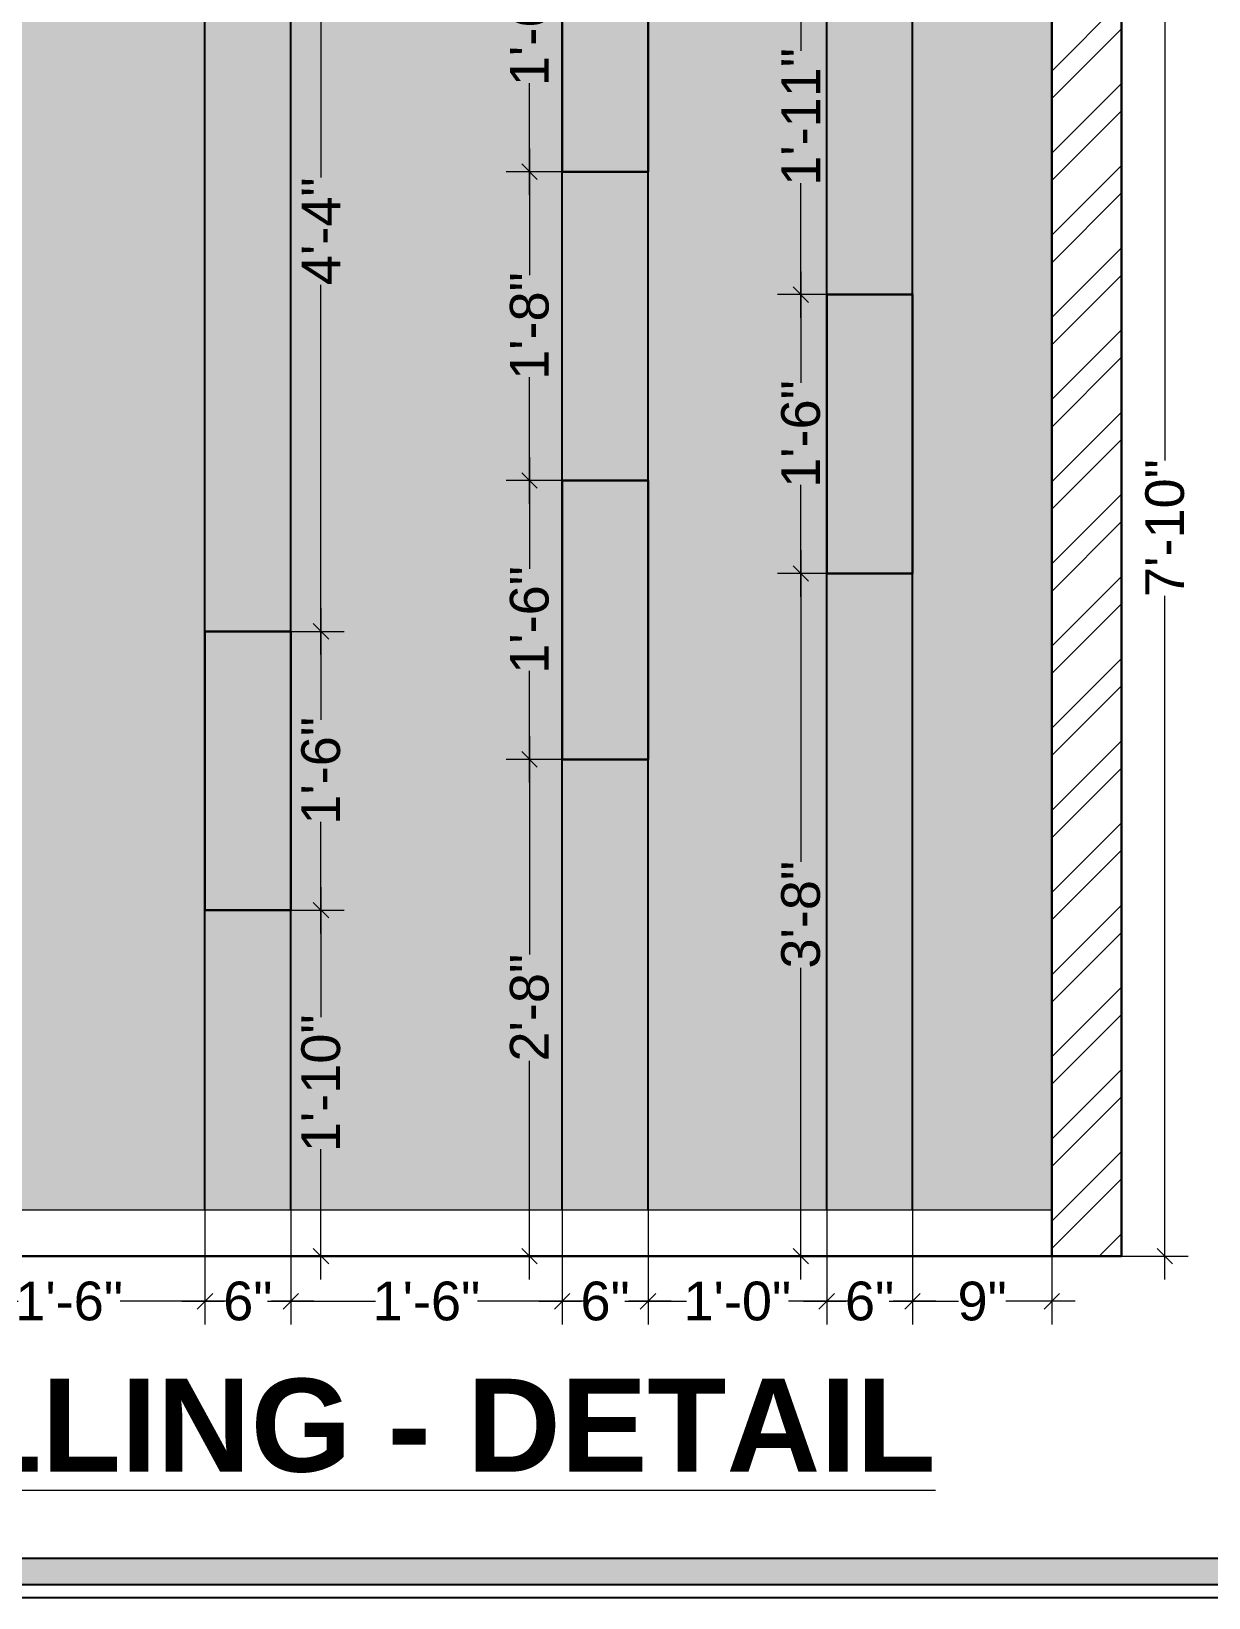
# Model space of a CAD drawing. Header units: millimetres. Extents: x 143362 to 145167, y -178521 to -176194.
# Drawn here: x 144247.8 to 144323.8, y -176871.5 to -176770.4 of the extents above; entities that cross this region are included whole.
import ezdxf

# ---------------------------------------------------------------- set-up
doc = ezdxf.new("R2010")
doc.units = ezdxf.units.MM
doc.header["$MEASUREMENT"] = 0
doc.header["$PDMODE"] = 2
doc.layers.get('Defpoints').update_dxf_attribs({"color": 220})
for name, color, linetype, lineweight in [('DIM.', 250, 'Continuous', 13), ('FURNITURE', 32, 'Continuous', 9), ('NAME PLATE', 7, 'Continuous', 25), ('W-HATCH', 8, 'Continuous', 5), ('wall', 7, 'Continuous', 30)]:
    doc.layers.add(name, color=color, linetype=linetype, lineweight=lineweight)
doc.layers.add('GROUND FLOOR  ( HATCH )', color=7, linetype='Continuous')
doc.styles.add('Aerial', font='arial.ttf')
doc.styles.get("Standard").update_dxf_attribs({"font": 'arial.ttf', "height": 6})
doc.dimstyles.new('Cn_BT_9 ( BOLD )', dxfattribs={"dimtxt": 2.5, "dimasz": 1, "dimexe": 1.5, "dimexo": 0, "dimgap": 0.09, "dimtad": 0, "dimdec": 0, "dimzin": 3, "dimdsep": 46, "dimlunit": 4, "dimtxsty": 'Aerial', "dimblk": 'OBLIQUE', "dimcen": 0.09, "dimdle": 1.5, "dimclrd": 1, "dimclre": 1, "dimclrt": 5, "dimadec": 0, "dimazin": 0, "dimtfac": 0.75, "dimtdec": 0, "dimtofl": 0, "dimtmove": 0, "dimatfit": 3, "dimldrblk": 'OBLIQUE', "dimfxl": 0, "dimtolj": 1, "dimtzin": 0, "dimlwd": 15, "dimlwe": 15, "dimarcsym": 0})

# ---------------------------------------------------------------- blocks, each defined once
blk = doc.blocks.new('_Oblique')
at = {"layer": 'wall', "color": 0, "lineweight": -2}
blk.add_line((-0.5, -0.5), (0.5, 0.5), dxfattribs=at)
blk = doc.blocks.new('*D230')
at = {"layer": 'Defpoints', "color": 0, "ltscale": 10, "transparency": 16777216}
for p in [(144306.68, -176755.48, -0.13), (144320.98, -176755.48), (144313.68, -176849.48)]:
    blk.add_point(p, dxfattribs=at)
at = {"layer": 'FURNITURE', "color": 1, "lineweight": 15, "ltscale": 10, "transparency": 16777216}
for p, q in [((144320.98, -176753.98), (144320.98, -176798.11)), ((144306.68, -176755.48), (144322.48, -176755.48)), ((144320.98, -176850.98), (144320.98, -176806.85)), ((144313.68, -176849.48), (144322.48, -176849.48))]:
    blk.add_line(p, q, dxfattribs=at)
for p, rotation in [((144320.98, -176755.48), 90), ((144320.98, -176849.48), 270)]:
    blk.add_blockref('_Oblique', p, dxfattribs=dict(at, rotation=rotation))
at = {"layer": 'FURNITURE', "color": 5, "lineweight": 30, "ltscale": 10, "transparency": 16777216, "insert": (144320.98, -176802.48), "char_height": 2.5, "attachment_point": 5, "rotation": 90, "style": 'Aerial'}
blk.add_mtext('\\A1;7\'-10"', dxfattribs=at)
blk = doc.blocks.new('*D241')
at = {"layer": 'Defpoints', "color": 0, "ltscale": 10, "transparency": 16777216}
for p in [(144241.45, -176846.48, -0.13), (144258.99, -176846.48, -1.01), (144258.99, -176852.39)]:
    blk.add_point(p, dxfattribs=at)
at = {"layer": 'FURNITURE', "color": 1, "lineweight": 15, "ltscale": 10, "transparency": 16777216}
for p, q in [((144241.45, -176846.48), (144241.45, -176853.89)), ((144258.99, -176846.48), (144258.99, -176853.89)), ((144239.95, -176852.39), (144246.92, -176852.39)), ((144260.49, -176852.39), (144253.51, -176852.39))]:
    blk.add_line(p, q, dxfattribs=at)
at = {"layer": 'FURNITURE', "color": 1, "lineweight": 15, "ltscale": 10, "transparency": 16777216, "rotation": 180}
blk.add_blockref('_Oblique', (144241.45, -176852.39), dxfattribs=at)
at = {"layer": 'FURNITURE', "color": 1, "lineweight": 15, "ltscale": 10, "transparency": 16777216}
blk.add_blockref('_Oblique', (144258.99, -176852.39), dxfattribs=at)
at = {"layer": 'FURNITURE', "color": 5, "ltscale": 10, "transparency": 16777216, "insert": (144250.22, -176852.39), "char_height": 2.5, "attachment_point": 5, "style": 'Aerial'}
blk.add_mtext('\\A1;1\'-6"', dxfattribs=at)
blk = doc.blocks.new('*D242')
at = {"layer": 'Defpoints', "color": 0, "ltscale": 10, "transparency": 16777216}
for p in [(144258.99, -176846.48, -1.01), (144264.53, -176846.48, -1.01), (144264.53, -176852.39)]:
    blk.add_point(p, dxfattribs=at)
at = {"layer": 'FURNITURE', "color": 1, "lineweight": 15, "ltscale": 10, "transparency": 16777216}
for p, q in [((144258.99, -176846.48), (144258.99, -176853.89)), ((144264.53, -176846.48), (144264.53, -176853.89)), ((144257.49, -176852.39), (144260.22, -176852.39)), ((144266.03, -176852.39), (144263.29, -176852.39))]:
    blk.add_line(p, q, dxfattribs=at)
at = {"layer": 'FURNITURE', "color": 1, "lineweight": 15, "ltscale": 10, "transparency": 16777216, "rotation": 180}
blk.add_blockref('_Oblique', (144258.99, -176852.39), dxfattribs=at)
at = {"layer": 'FURNITURE', "color": 1, "lineweight": 15, "ltscale": 10, "transparency": 16777216}
blk.add_blockref('_Oblique', (144264.53, -176852.39), dxfattribs=at)
at = {"layer": 'FURNITURE', "color": 5, "ltscale": 10, "transparency": 16777216, "insert": (144261.76, -176852.39), "char_height": 2.5, "attachment_point": 5, "style": 'Aerial'}
blk.add_mtext('\\A1;6"', dxfattribs=at)
blk = doc.blocks.new('*D243')
at = {"layer": 'Defpoints', "color": 0, "ltscale": 10, "transparency": 16777216}
for p in [(144264.53, -176846.48, -1.01), (144282.06, -176846.48, -0.75), (144282.06, -176852.39)]:
    blk.add_point(p, dxfattribs=at)
at = {"layer": 'FURNITURE', "color": 1, "lineweight": 15, "ltscale": 10, "transparency": 16777216}
for p, q in [((144264.53, -176846.48), (144264.53, -176853.89)), ((144282.06, -176846.48), (144282.06, -176853.89)), ((144263.03, -176852.39), (144270, -176852.39)), ((144283.56, -176852.39), (144276.59, -176852.39))]:
    blk.add_line(p, q, dxfattribs=at)
at = {"layer": 'FURNITURE', "color": 1, "lineweight": 15, "ltscale": 10, "transparency": 16777216, "rotation": 180}
blk.add_blockref('_Oblique', (144264.53, -176852.39), dxfattribs=at)
at = {"layer": 'FURNITURE', "color": 1, "lineweight": 15, "ltscale": 10, "transparency": 16777216}
blk.add_blockref('_Oblique', (144282.06, -176852.39), dxfattribs=at)
at = {"layer": 'FURNITURE', "color": 5, "ltscale": 10, "transparency": 16777216, "insert": (144273.29, -176852.39), "char_height": 2.5, "attachment_point": 5, "style": 'Aerial'}
blk.add_mtext('\\A1;1\'-6"', dxfattribs=at)
blk = doc.blocks.new('*D244')
at = {"layer": 'Defpoints', "color": 0, "ltscale": 10, "transparency": 16777216}
for p in [(144282.06, -176846.48, -0.75), (144287.6, -176846.48, -0.13), (144287.6, -176852.39)]:
    blk.add_point(p, dxfattribs=at)
at = {"layer": 'FURNITURE', "color": 1, "lineweight": 15, "ltscale": 10, "transparency": 16777216}
for p, q in [((144282.06, -176846.48), (144282.06, -176853.89)), ((144287.6, -176846.48), (144287.6, -176853.89)), ((144280.56, -176852.39), (144283.3, -176852.39)), ((144289.1, -176852.39), (144286.37, -176852.39))]:
    blk.add_line(p, q, dxfattribs=at)
at = {"layer": 'FURNITURE', "color": 1, "lineweight": 15, "ltscale": 10, "transparency": 16777216, "rotation": 180}
blk.add_blockref('_Oblique', (144282.06, -176852.39), dxfattribs=at)
at = {"layer": 'FURNITURE', "color": 1, "lineweight": 15, "ltscale": 10, "transparency": 16777216}
blk.add_blockref('_Oblique', (144287.6, -176852.39), dxfattribs=at)
at = {"layer": 'FURNITURE', "color": 5, "ltscale": 10, "transparency": 16777216, "insert": (144284.83, -176852.39), "char_height": 2.5, "attachment_point": 5, "style": 'Aerial'}
blk.add_mtext('\\A1;6"', dxfattribs=at)
blk = doc.blocks.new('*D245')
at = {"layer": 'Defpoints', "color": 0, "ltscale": 10, "transparency": 16777216}
for p in [(144287.6, -176846.48, -0.13), (144299.14, -176846.48, -0.13), (144299.14, -176852.39)]:
    blk.add_point(p, dxfattribs=at)
at = {"layer": 'FURNITURE', "color": 1, "lineweight": 15, "ltscale": 10, "transparency": 16777216}
for p, q in [((144287.6, -176846.48), (144287.6, -176853.89)), ((144299.14, -176846.48), (144299.14, -176853.89)), ((144286.1, -176852.39), (144290.08, -176852.39)), ((144300.64, -176852.39), (144296.67, -176852.39))]:
    blk.add_line(p, q, dxfattribs=at)
at = {"layer": 'FURNITURE', "color": 1, "lineweight": 15, "ltscale": 10, "transparency": 16777216, "rotation": 180}
blk.add_blockref('_Oblique', (144287.6, -176852.39), dxfattribs=at)
at = {"layer": 'FURNITURE', "color": 1, "lineweight": 15, "ltscale": 10, "transparency": 16777216}
blk.add_blockref('_Oblique', (144299.14, -176852.39), dxfattribs=at)
at = {"layer": 'FURNITURE', "color": 5, "ltscale": 10, "transparency": 16777216, "insert": (144293.37, -176852.39), "char_height": 2.5, "attachment_point": 5, "style": 'Aerial'}
blk.add_mtext('\\A1;1\'-0"', dxfattribs=at)
blk = doc.blocks.new('*D246')
at = {"layer": 'Defpoints', "color": 0, "ltscale": 10, "transparency": 16777216}
for p in [(144299.14, -176846.48, -0.13), (144304.68, -176846.48, -0.13), (144304.68, -176852.39)]:
    blk.add_point(p, dxfattribs=at)
at = {"layer": 'FURNITURE', "color": 1, "lineweight": 15, "ltscale": 10, "transparency": 16777216}
for p, q in [((144299.14, -176846.48), (144299.14, -176853.89)), ((144304.68, -176846.48), (144304.68, -176853.89)), ((144297.64, -176852.39), (144300.38, -176852.39)), ((144306.18, -176852.39), (144303.44, -176852.39))]:
    blk.add_line(p, q, dxfattribs=at)
at = {"layer": 'FURNITURE', "color": 1, "lineweight": 15, "ltscale": 10, "transparency": 16777216, "rotation": 180}
blk.add_blockref('_Oblique', (144299.14, -176852.39), dxfattribs=at)
at = {"layer": 'FURNITURE', "color": 1, "lineweight": 15, "ltscale": 10, "transparency": 16777216}
blk.add_blockref('_Oblique', (144304.68, -176852.39), dxfattribs=at)
at = {"layer": 'FURNITURE', "color": 5, "ltscale": 10, "transparency": 16777216, "insert": (144301.91, -176852.39), "char_height": 2.5, "attachment_point": 5, "style": 'Aerial'}
blk.add_mtext('\\A1;6"', dxfattribs=at)
blk = doc.blocks.new('*D247')
at = {"layer": 'Defpoints', "color": 0, "ltscale": 10, "transparency": 16777216}
for p in [(144304.68, -176846.48, -0.13), (144313.68, -176849.48, -0.13), (144313.68, -176852.39)]:
    blk.add_point(p, dxfattribs=at)
at = {"layer": 'FURNITURE', "color": 1, "lineweight": 15, "ltscale": 10, "transparency": 16777216}
for p, q in [((144304.68, -176846.48), (144304.68, -176853.89)), ((144313.68, -176849.48), (144313.68, -176853.89)), ((144303.18, -176852.39), (144307.65, -176852.39)), ((144315.18, -176852.39), (144310.71, -176852.39))]:
    blk.add_line(p, q, dxfattribs=at)
at = {"layer": 'FURNITURE', "color": 1, "lineweight": 15, "ltscale": 10, "transparency": 16777216, "rotation": 180}
blk.add_blockref('_Oblique', (144304.68, -176852.39), dxfattribs=at)
at = {"layer": 'FURNITURE', "color": 1, "lineweight": 15, "ltscale": 10, "transparency": 16777216}
blk.add_blockref('_Oblique', (144313.68, -176852.39), dxfattribs=at)
at = {"layer": 'FURNITURE', "color": 5, "ltscale": 10, "transparency": 16777216, "insert": (144309.18, -176852.39), "char_height": 2.5, "attachment_point": 5, "style": 'Aerial'}
blk.add_mtext('\\A1;9"', dxfattribs=at)
blk = doc.blocks.new('*D268')
at = {"layer": 'Defpoints', "color": 0, "ltscale": 10, "transparency": 16777216}
for p in [(144264.53, -176757.48, -0.13), (144264.53, -176809.15, -0.16), (144266.48, -176809.15)]:
    blk.add_point(p, dxfattribs=at)
at = {"layer": 'FURNITURE', "color": 1, "lineweight": 15, "ltscale": 10, "transparency": 16777216}
for p, q in [((144266.48, -176755.98), (144266.48, -176779.85)), ((144264.53, -176757.48), (144267.98, -176757.48)), ((144266.48, -176810.65), (144266.48, -176786.78)), ((144264.53, -176809.15), (144267.98, -176809.15))]:
    blk.add_line(p, q, dxfattribs=at)
for p, rotation in [((144266.48, -176757.48), 90), ((144266.48, -176809.15), 270)]:
    blk.add_blockref('_Oblique', p, dxfattribs=dict(at, rotation=rotation))
at = {"layer": 'FURNITURE', "color": 5, "ltscale": 10, "transparency": 16777216, "insert": (144266.48, -176783.32), "char_height": 2.5, "attachment_point": 5, "rotation": 90, "style": 'Aerial'}
blk.add_mtext('\\A1;4\'-4"', dxfattribs=at)
blk = doc.blocks.new('*D269')
at = {"layer": 'Defpoints', "color": 0, "ltscale": 10, "transparency": 16777216}
for p in [(144264.53, -176809.15, -0.16), (144264.53, -176827.15, -0.16), (144266.48, -176827.15)]:
    blk.add_point(p, dxfattribs=at)
at = {"layer": 'FURNITURE', "color": 1, "lineweight": 15, "ltscale": 10, "transparency": 16777216}
for p, q in [((144266.48, -176807.65), (144266.48, -176814.86)), ((144264.53, -176809.15), (144267.98, -176809.15)), ((144266.48, -176828.65), (144266.48, -176821.45)), ((144264.53, -176827.15), (144267.98, -176827.15))]:
    blk.add_line(p, q, dxfattribs=at)
for p, rotation in [((144266.48, -176809.15), 90), ((144266.48, -176827.15), 270)]:
    blk.add_blockref('_Oblique', p, dxfattribs=dict(at, rotation=rotation))
at = {"layer": 'FURNITURE', "color": 5, "ltscale": 10, "transparency": 16777216, "insert": (144266.48, -176818.15), "char_height": 2.5, "attachment_point": 5, "rotation": 90, "style": 'Aerial'}
blk.add_mtext('\\A1;1\'-6"', dxfattribs=at)
blk = doc.blocks.new('*D270')
at = {"layer": 'Defpoints', "color": 0, "ltscale": 10, "transparency": 16777216}
for p in [(144264.53, -176827.15, -0.16), (144264.53, -176849.48, -0.13), (144266.48, -176849.48)]:
    blk.add_point(p, dxfattribs=at)
at = {"layer": 'FURNITURE', "color": 1, "lineweight": 15, "ltscale": 10, "transparency": 16777216}
for p, q in [((144266.48, -176825.65), (144266.48, -176834.05)), ((144264.53, -176827.15), (144267.98, -176827.15)), ((144266.48, -176850.98), (144266.48, -176842.58)), ((144264.53, -176849.48), (144267.98, -176849.48))]:
    blk.add_line(p, q, dxfattribs=at)
for p, rotation in [((144266.48, -176827.15), 90), ((144266.48, -176849.48), 270)]:
    blk.add_blockref('_Oblique', p, dxfattribs=dict(at, rotation=rotation))
at = {"layer": 'FURNITURE', "color": 5, "ltscale": 10, "transparency": 16777216, "insert": (144266.48, -176838.32), "char_height": 2.5, "attachment_point": 5, "rotation": 90, "style": 'Aerial'}
blk.add_mtext('\\A1;1\'-10"', dxfattribs=at)
blk = doc.blocks.new('*D272')
at = {"layer": 'Defpoints', "color": 0, "ltscale": 10, "transparency": 16777216}
for p in [(144287.6, -176761.48, -0.13), (144279.95, -176779.48), (144282.06, -176779.48, -0.13)]:
    blk.add_point(p, dxfattribs=at)
at = {"layer": 'FURNITURE', "color": 1, "lineweight": 15, "ltscale": 10, "transparency": 16777216}
for p, q in [((144279.95, -176759.98), (144279.95, -176767.18)), ((144287.6, -176761.48), (144278.45, -176761.48)), ((144279.95, -176780.98), (144279.95, -176773.77)), ((144282.06, -176779.48), (144278.45, -176779.48))]:
    blk.add_line(p, q, dxfattribs=at)
for p, rotation in [((144279.95, -176761.48), 90), ((144279.95, -176779.48), 270)]:
    blk.add_blockref('_Oblique', p, dxfattribs=dict(at, rotation=rotation))
at = {"layer": 'FURNITURE', "color": 5, "ltscale": 10, "transparency": 16777216, "insert": (144279.95, -176770.48), "char_height": 2.5, "attachment_point": 5, "rotation": 90, "style": 'Aerial'}
blk.add_mtext('\\A1;1\'-6"', dxfattribs=at)
blk = doc.blocks.new('*D273')
at = {"layer": 'Defpoints', "color": 0, "ltscale": 10, "transparency": 16777216}
for p in [(144282.06, -176779.48, -0.13), (144279.95, -176799.41), (144282.06, -176799.41, -0.75)]:
    blk.add_point(p, dxfattribs=at)
at = {"layer": 'FURNITURE', "color": 1, "lineweight": 15, "ltscale": 10, "transparency": 16777216}
for p, q in [((144279.95, -176777.98), (144279.95, -176786.15)), ((144282.06, -176779.48), (144278.45, -176779.48)), ((144279.95, -176800.91), (144279.95, -176792.74)), ((144282.06, -176799.41), (144278.45, -176799.41))]:
    blk.add_line(p, q, dxfattribs=at)
for p, rotation in [((144279.95, -176779.48), 90), ((144279.95, -176799.41), 270)]:
    blk.add_blockref('_Oblique', p, dxfattribs=dict(at, rotation=rotation))
at = {"layer": 'FURNITURE', "color": 5, "ltscale": 10, "transparency": 16777216, "insert": (144279.95, -176789.44), "char_height": 2.5, "attachment_point": 5, "rotation": 90, "style": 'Aerial'}
blk.add_mtext('\\A1;1\'-8"', dxfattribs=at)
blk = doc.blocks.new('*D274')
at = {"layer": 'Defpoints', "color": 0, "ltscale": 10, "transparency": 16777216}
for p in [(144282.06, -176799.41, -0.75), (144279.95, -176817.41), (144282.06, -176817.41, -0.75)]:
    blk.add_point(p, dxfattribs=at)
at = {"layer": 'FURNITURE', "color": 1, "lineweight": 15, "ltscale": 10, "transparency": 16777216}
for p, q in [((144279.95, -176797.91), (144279.95, -176805.11)), ((144282.06, -176799.41), (144278.45, -176799.41)), ((144279.95, -176818.91), (144279.95, -176811.7)), ((144282.06, -176817.41), (144278.45, -176817.41))]:
    blk.add_line(p, q, dxfattribs=at)
for p, rotation in [((144279.95, -176799.41), 90), ((144279.95, -176817.41), 270)]:
    blk.add_blockref('_Oblique', p, dxfattribs=dict(at, rotation=rotation))
at = {"layer": 'FURNITURE', "color": 5, "ltscale": 10, "transparency": 16777216, "insert": (144279.95, -176808.41), "char_height": 2.5, "attachment_point": 5, "rotation": 90, "style": 'Aerial'}
blk.add_mtext('\\A1;1\'-6"', dxfattribs=at)
blk = doc.blocks.new('*D275')
at = {"layer": 'Defpoints', "color": 0, "ltscale": 10, "transparency": 16777216}
for p in [(144282.06, -176817.41, -0.75), (144279.95, -176849.48), (144282.06, -176849.48)]:
    blk.add_point(p, dxfattribs=at)
at = {"layer": 'FURNITURE', "color": 1, "lineweight": 15, "ltscale": 10, "transparency": 16777216}
for p, q in [((144279.95, -176815.91), (144279.95, -176830.01)), ((144282.06, -176817.41), (144278.45, -176817.41)), ((144279.95, -176850.98), (144279.95, -176836.88)), ((144282.06, -176849.48), (144278.45, -176849.48))]:
    blk.add_line(p, q, dxfattribs=at)
for p, rotation in [((144279.95, -176817.41), 90), ((144279.95, -176849.48), 270)]:
    blk.add_blockref('_Oblique', p, dxfattribs=dict(at, rotation=rotation))
at = {"layer": 'FURNITURE', "color": 5, "ltscale": 10, "transparency": 16777216, "insert": (144279.95, -176833.44), "char_height": 2.5, "attachment_point": 5, "rotation": 90, "style": 'Aerial'}
blk.add_mtext('\\A1;2\'-8"', dxfattribs=at)
blk = doc.blocks.new('*D278')
at = {"layer": 'Defpoints', "color": 0, "ltscale": 10, "transparency": 16777216}
for p in [(144299.14, -176764.48, -0.13), (144297.47, -176787.41), (144299.14, -176787.41, -0.13)]:
    blk.add_point(p, dxfattribs=at)
at = {"layer": 'FURNITURE', "color": 1, "lineweight": 15, "ltscale": 10, "transparency": 16777216}
for p, q in [((144297.47, -176762.98), (144297.47, -176771.68)), ((144299.14, -176764.48), (144295.97, -176764.48)), ((144297.47, -176788.91), (144297.47, -176780.21)), ((144299.14, -176787.41), (144295.97, -176787.41))]:
    blk.add_line(p, q, dxfattribs=at)
for p, rotation in [((144297.47, -176764.48), 90), ((144297.47, -176787.41), 270)]:
    blk.add_blockref('_Oblique', p, dxfattribs=dict(at, rotation=rotation))
at = {"layer": 'FURNITURE', "color": 5, "ltscale": 10, "transparency": 16777216, "insert": (144297.47, -176775.94), "char_height": 2.5, "attachment_point": 5, "rotation": 90, "style": 'Aerial'}
blk.add_mtext('\\A1;1\'-11"', dxfattribs=at)
blk = doc.blocks.new('*D279')
at = {"layer": 'Defpoints', "color": 0, "ltscale": 10, "transparency": 16777216}
for p in [(144299.14, -176787.41, -0.13), (144297.47, -176805.41), (144299.14, -176805.41, -0.13)]:
    blk.add_point(p, dxfattribs=at)
at = {"layer": 'FURNITURE', "color": 1, "lineweight": 15, "ltscale": 10, "transparency": 16777216}
for p, q in [((144297.47, -176785.91), (144297.47, -176793.11)), ((144299.14, -176787.41), (144295.97, -176787.41)), ((144297.47, -176806.91), (144297.47, -176799.7)), ((144299.14, -176805.41), (144295.97, -176805.41))]:
    blk.add_line(p, q, dxfattribs=at)
for p, rotation in [((144297.47, -176787.41), 90), ((144297.47, -176805.41), 270)]:
    blk.add_blockref('_Oblique', p, dxfattribs=dict(at, rotation=rotation))
at = {"layer": 'FURNITURE', "color": 5, "ltscale": 10, "transparency": 16777216, "insert": (144297.47, -176796.41), "char_height": 2.5, "attachment_point": 5, "rotation": 90, "style": 'Aerial'}
blk.add_mtext('\\A1;1\'-6"', dxfattribs=at)
blk = doc.blocks.new('*D280')
at = {"layer": 'Defpoints', "color": 0, "ltscale": 10, "transparency": 16777216}
for p in [(144299.14, -176805.41, -0.13), (144297.47, -176849.48), (144299.14, -176849.48)]:
    blk.add_point(p, dxfattribs=at)
at = {"layer": 'FURNITURE', "color": 1, "lineweight": 15, "ltscale": 10, "transparency": 16777216}
for p, q in [((144297.47, -176803.91), (144297.47, -176824.03)), ((144299.14, -176805.41), (144295.97, -176805.41)), ((144297.47, -176850.98), (144297.47, -176830.86)), ((144299.14, -176849.48), (144295.97, -176849.48))]:
    blk.add_line(p, q, dxfattribs=at)
for p, rotation in [((144297.47, -176805.41), 90), ((144297.47, -176849.48), 270)]:
    blk.add_blockref('_Oblique', p, dxfattribs=dict(at, rotation=rotation))
at = {"layer": 'FURNITURE', "color": 5, "ltscale": 10, "transparency": 16777216, "insert": (144297.47, -176827.44), "char_height": 2.5, "attachment_point": 5, "rotation": 90, "style": 'Aerial'}
blk.add_mtext('\\A1;3\'-8"', dxfattribs=at)
blk = doc.blocks.new('LAYOUT FILE')
at = {"layer": 'NAME PLATE', "true_color": 0xd39e00}
h = blk.add_hatch(color=42, dxfattribs=at)
h.paths.add_polyline_path([(3346889.83, -513806.18), (3346889.83, -514260.7), (3347535.56, -514260.7), (3347535.56, -513806.18)])
h.paths.add_polyline_path([(3346894.36, -513810.71), (3347531.03, -513810.71), (3347531.03, -514256.17), (3346894.36, -514256.17)], flags=16)
at = {"layer": 'NAME PLATE', "color": 42, "true_color": 0xd39e00}
for points in [[(3346887.56, -513803.91), (3347537.83, -513803.91), (3347537.83, -514262.96), (3346887.56, -514262.96)], [(3346889.83, -513806.18), (3347535.56, -513806.18), (3347535.56, -514260.7), (3346889.83, -514260.7)], [(3346894.36, -513810.71), (3347531.03, -513810.71), (3347531.03, -514256.17), (3346894.36, -514256.17)]]:
    blk.add_lwpolyline(points, close=True, dxfattribs=at)

msp = doc.modelspace()

# ---------------------------------------------------------------- hatches: boundary and pattern name
at = {"layer": 'GROUND FLOOR  ( HATCH )', "ltscale": 10, "true_color": 0xf9f8f6}
h = msp.add_hatch(color=7, dxfattribs=at)
h.dxf.hatch_style = 1
h.paths.add_polyline_path([(144313.68, -176750.48), (144306.68, -176750.48), (144306.68, -176755.48), (144305.68, -176755.48), (144305.68, -176731.48), (144282.06, -176731.48), (144282.06, -176730.99), (144282.06, -176728.48), (144264.53, -176728.48), (144264.53, -176731.99), (144264.53, -176732.48), (144258.99, -176732.48), (144258.99, -176731.99), (144258.99, -176731.48), (144218.37, -176731.48), (144218.37, -176731.99), (144218.37, -176732.48), (144212.83, -176732.48), (144212.83, -176731.99), (144212.83, -176728.48), (144195.29, -176728.48), (144195.29, -176730.99), (144195.29, -176730.99), (144195.29, -176731.48), (144163.68, -176731.48), (144163.68, -176846.48), (144313.68, -176846.48)])
at = {"layer": 'W-HATCH', "ltscale": 10}
h = msp.add_hatch(dxfattribs=at)
h.set_pattern_fill('ANSI32', color=256, scale=10, style=0)
h.set_pattern_definition([(45, (540.1663, -661.9898), (-2.65165043, 2.65165043), []), (45, (541.934, -661.9898), (-2.65165043, 2.65165043), [])])
h.paths.add_polyline_path([(144318.18, -176725.48), (144313.68, -176725.48), (144313.68, -176849.48), (144318.18, -176849.48)])

# ---------------------------------------------------------------- linework, layer by layer
at = {"layer": 'FURNITURE', "lineweight": 25, "ltscale": 10}
for p, q in [((144258.99, -176846.48, -1.01), (144258.99, -176731.48, -1.01)), ((144264.53, -176846.48, -1.01), (144264.53, -176731.48, -1.01)), ((144282.06, -176846.48, -0.75), (144282.06, -176731.48, -0.75)), ((144287.6, -176846.48, -0.75), (144287.6, -176731.48, -0.75)), ((144299.14, -176846.48, -0.13), (144299.14, -176731.48, -0.13)), ((144304.68, -176846.48, -0.13), (144304.68, -176731.48, -0.13))]:
    msp.add_line(p, q, dxfattribs=at)
at = {"layer": 'FURNITURE', "ltscale": 10}
msp.add_line((144163.68, -176846.48, -0.13), (144313.68, -176846.48, -0.13), dxfattribs=at)
at = {"layer": 'FURNITURE', "color": 18, "lineweight": 30, "ltscale": 10, "true_color": 0x000000}
for points, elevation in [([(144282.06, -176779.48), (144287.6, -176779.48), (144287.6, -176761.48), (144282.06, -176761.48)], -0.13), ([(144282.06, -176817.41), (144287.6, -176817.41), (144287.6, -176799.41), (144282.06, -176799.41)], -0.75)]:
    msp.add_lwpolyline(points, close=True, dxfattribs=dict(at, elevation=elevation))
at = {"layer": 'FURNITURE', "color": 251, "lineweight": 30, "ltscale": 10, "true_color": 0x636466}
for points, elevation in [([(144299.14, -176805.41), (144304.68, -176805.41), (144304.68, -176787.41), (144299.14, -176787.41)], -0.13), ([(144258.99, -176827.15), (144264.53, -176827.15), (144264.53, -176809.15), (144258.99, -176809.15)], -0.16)]:
    msp.add_lwpolyline(points, close=True, dxfattribs=dict(at, elevation=elevation))
at = {"layer": 'wall', "lineweight": 30}
for p, q in [((144313.68, -176725.48, -0.25), (144313.68, -176849.48, -0.25)), ((144318.18, -176725.48, -0.25), (144318.18, -176849.48, -0.25)), ((144318.18, -176849.48, -0.13), (144159.18, -176849.48, -0.13))]:
    msp.add_line(p, q, dxfattribs=at)

# ---------------------------------------------------------------- block references
at = {"layer": 'NAME PLATE', "lineweight": 0, "xscale": 0.3716284634624144, "yscale": 0.3716284634624144, "zscale": 0.3716284634624144}
msp.add_blockref('LAYOUT FILE', (-1099676.36, 14243.23, 0.13), dxfattribs=at)

# ---------------------------------------------------------------- texts
at = {"layer": 'DIM.', "color": 1, "insert": (144158.59, -176857.39), "char_height": 6, "attachment_point": 1}
msp.add_mtext_dynamic_manual_height_columns('{\\fArial|b1|i0|c0|p34;\\LTV UNIT WALL PANELLING - DETAIL}', width=153.7705, gutter_width=1, heights=[0], dxfattribs=at)

# ---------------------------------------------------------------- dimensions: what is measured, and where the dimension line sits
at = {"layer": 'FURNITURE', "lineweight": 30, "ltscale": 10}
dim = msp.add_linear_dim(base=(144320.98, -176755.48, -0.13), p1=(144313.68, -176849.48, -0.13), p2=(144306.68, -176755.48, -0.25), angle=90, dimstyle='Cn_BT_9 ( BOLD )', override={"dimtmove": 1}, dxfattribs=at)
dim.commit()
dim.dimension.update_dxf_attribs({"geometry": '*D230', "text_midpoint": (144320.98, -176802.48, -0.13)})
at = {"layer": 'FURNITURE', "ltscale": 10}
for base, p1, p2, picture, middle in [((144266.48, -176809.15), (144264.53, -176757.48, -0.13), (144264.53, -176809.15, -0.16), '*D268', (144266.48, -176783.32)), ((144279.95, -176779.48), (144287.6, -176761.48, -0.13), (144282.06, -176779.48, -0.13), '*D272', (144279.95, -176770.48)), ((144297.47, -176787.41), (144299.14, -176764.48, -0.13), (144299.14, -176787.41, -0.13), '*D278', (144297.47, -176775.94)), ((144279.95, -176799.41), (144282.06, -176779.48, -0.13), (144282.06, -176799.41, -0.75), '*D273', (144279.95, -176789.44)), ((144297.47, -176805.41), (144299.14, -176787.41, -0.13), (144299.14, -176805.41, -0.13), '*D279', (144297.47, -176796.41)), ((144279.95, -176817.41), (144282.06, -176799.41, -0.75), (144282.06, -176817.41, -0.75), '*D274', (144279.95, -176808.41)), ((144297.47, -176849.48), (144299.14, -176805.41, -0.13), (144299.14, -176849.48), '*D280', (144297.47, -176827.44)), ((144266.48, -176827.15), (144264.53, -176809.15, -0.16), (144264.53, -176827.15, -0.16), '*D269', (144266.48, -176818.15)), ((144279.95, -176849.48), (144282.06, -176817.41, -0.75), (144282.06, -176849.48), '*D275', (144279.95, -176833.44)), ((144266.48, -176849.48), (144264.53, -176827.15, -0.16), (144264.53, -176849.48, -0.13), '*D270', (144266.48, -176838.32))]:
    dim = msp.add_linear_dim(base=base, p1=p1, p2=p2, angle=90, dimstyle='Cn_BT_9 ( BOLD )', override={"dimtmove": 1}, dxfattribs=at)
    dim.commit()
    dim.dimension.update_dxf_attribs({"geometry": picture, "text_midpoint": middle})
for base, p1, p2, picture, middle in [((144258.99, -176852.39), (144241.45, -176846.48, -0.13), (144258.99, -176846.48, -1.01), '*D241', (144250.22, -176852.39)), ((144264.53, -176852.39), (144258.99, -176846.48, -1.01), (144264.53, -176846.48, -1.01), '*D242', (144261.76, -176852.39)), ((144282.06, -176852.39), (144264.53, -176846.48, -1.01), (144282.06, -176846.48, -0.75), '*D243', (144273.29, -176852.39)), ((144287.6, -176852.39), (144282.06, -176846.48, -0.75), (144287.6, -176846.48, -0.13), '*D244', (144284.83, -176852.39)), ((144299.14, -176852.39), (144287.6, -176846.48, -0.13), (144299.14, -176846.48, -0.13), '*D245', (144293.37, -176852.39)), ((144304.68, -176852.39), (144299.14, -176846.48, -0.13), (144304.68, -176846.48, -0.13), '*D246', (144301.91, -176852.39)), ((144313.68, -176852.39), (144304.68, -176846.48, -0.13), (144313.68, -176849.48, -0.13), '*D247', (144309.18, -176852.39))]:
    dim = msp.add_linear_dim(base=base, p1=p1, p2=p2, dimstyle='Cn_BT_9 ( BOLD )', override={"dimtmove": 1}, dxfattribs=at)
    dim.commit()
    dim.dimension.update_dxf_attribs({"geometry": picture, "text_midpoint": middle})

doc.saveas('drawing.dxf')
